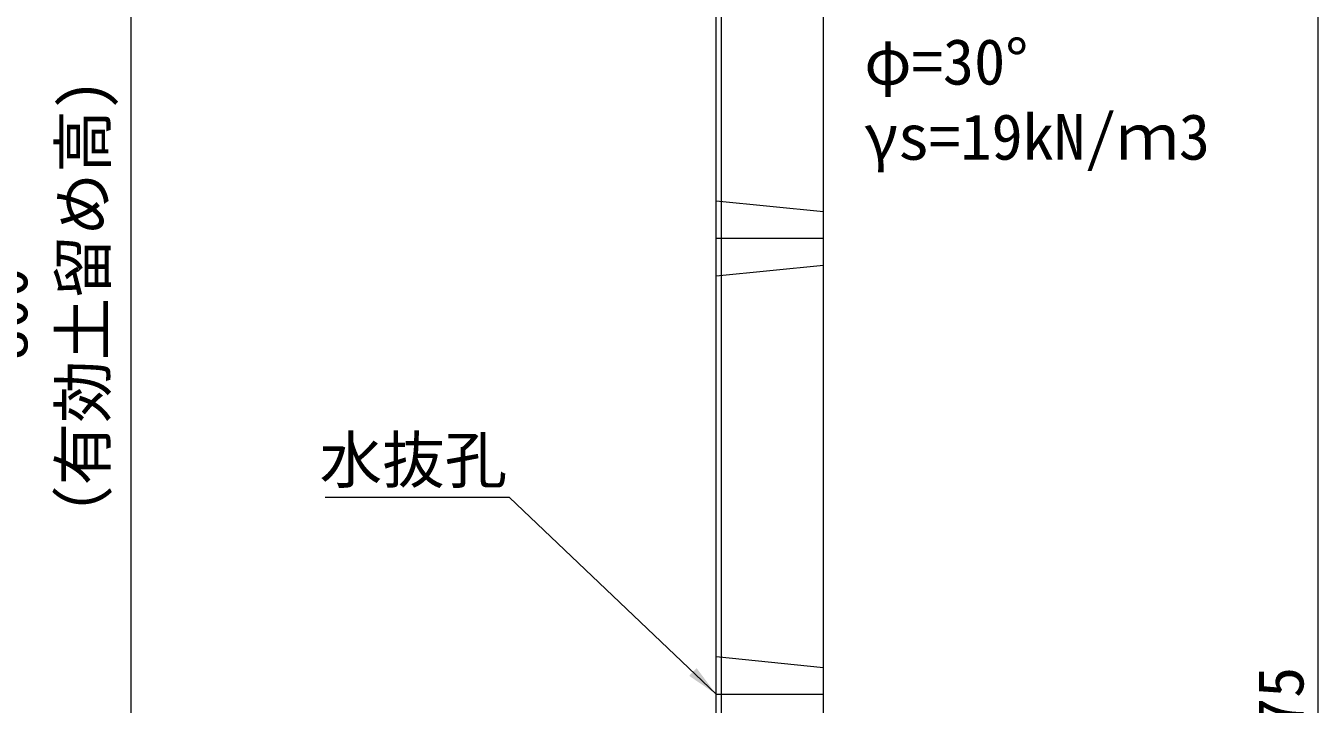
# Model space of a CAD drawing. Units: millimetres at full size; details may follow other scales. Extents: x 172874 to 217143, y 854931 to 903297.
# Drawn here: x 186682 to 187886, y 871842 to 872475 of the extents above; entities that cross this region are included whole.
import ezdxf
from ezdxf.enums import TextEntityAlignment as Align

# ---------------------------------------------------------------- set-up
doc = ezdxf.new("R2010")
doc.units = ezdxf.units.MM
doc.header["$LTSCALE"] = 20
doc.linetypes.add('DASHED', pattern=[7.5, 6, -1.5])
doc.linetypes.add('USER1', pattern=[28.575, 19.05, -3.175, 3.175, -3.175])
for name, color, linetype, lineweight in [('パネックスKDS', 2, 'Continuous', 13), ('寸法線', 7, 'Continuous', 13), ('引出線', 4, 'Continuous', 13), ('補助線', 8, 'Continuous', 13)]:
    doc.layers.add(name, color=color, linetype=linetype, lineweight=lineweight)
doc.styles.add('ＭＳ ゴシック', font='')
doc.styles.get('ＭＳ ゴシック').set_extended_font_data('MS Gothic')

# ---------------------------------------------------------------- blocks, each defined once
blk = doc.blocks.new('filled_arrow')
at = {"color": 0, "linetype": 'Continuous', "lineweight": -2}
blk.add_solid([(7.5, 1.25), (0, 0), (7.5, -1.25)], dxfattribs=at)

msp = doc.modelspace()

# ---------------------------------------------------------------- linework, layer by layer
at = {"layer": 'パネックスKDS', "lineweight": 5}
msp.add_line((187329.7, 871806.42), (187329.7, 872606.42), dxfattribs=at)
at = {"layer": 'パネックスKDS'}
for p, q in [((187424.7, 871031.42), (187424.7, 872606.42)), ((187324.7, 871806.42), (187324.7, 872601.42))]:
    msp.add_line(p, q, dxfattribs=at)
at = {"layer": 'パネックスKDS', "linetype": 'DASHED', "lineweight": 9}
for p, q in [((187324.7, 872311.42), (187424.7, 872301.42)), ((187324.7, 872241.42), (187424.7, 872251.42)), ((187324.7, 871886.42), (187424.7, 871876.42))]:
    msp.add_line(p, q, dxfattribs=at)
at = {"layer": '寸法線'}
for p, q in [((186779.7, 871806.42), (186779.7, 872606.42)), ((187885.54, 871031.42), (187885.54, 872606.42))]:
    msp.add_line(p, q, dxfattribs=at)
at = {"layer": '引出線'}
msp.add_lwpolyline([(187324.7, 871851.42), (187132.24, 872034.87), (186960.5, 872034.87)], dxfattribs=at)
at = {"layer": '補助線', "linetype": 'USER1'}
for p, q in [((187324.7, 872276.42), (187424.7, 872276.42)), ((187324.7, 871851.42), (187424.7, 871851.42))]:
    msp.add_line(p, q, dxfattribs=at)

# ---------------------------------------------------------------- block references
at = {"layer": '引出線', "xscale": 4, "yscale": 4, "rotation": 136.4}
msp.add_blockref('filled_arrow', (187324.7, 871851.42), dxfattribs=at)

# ---------------------------------------------------------------- texts
at = {"layer": '寸法線', "style": 'ＭＳ ゴシック'}
for s, p in [('φ=30°', (187462.67, 872462.43)), ('γs=19kN/ｍ3', (187462.67, 872392.43))]:
    msp.add_text(s, height=42.72, dxfattribs=at).set_placement(p, align=Align.TOP_LEFT)
for s, p in [('（有効土留め高)', (186768.9, 871987.89)), ('800', (186695.78, 872162.71))]:
    msp.add_text(s, height=42.72, rotation=90, dxfattribs=at).set_placement(p, align=Align.BOTTOM_LEFT)
msp.add_text('1575', height=42.72, rotation=90, dxfattribs=at).set_placement((187850.54, 871818.92), align=Align.MIDDLE_CENTER)
at = {"layer": '引出線', "style": 'ＭＳ ゴシック'}
msp.add_text('水抜孔', height=42.72, dxfattribs=at).set_placement((187129.99, 872091.15), align=Align.TOP_RIGHT)

doc.saveas('drawing.dxf')
